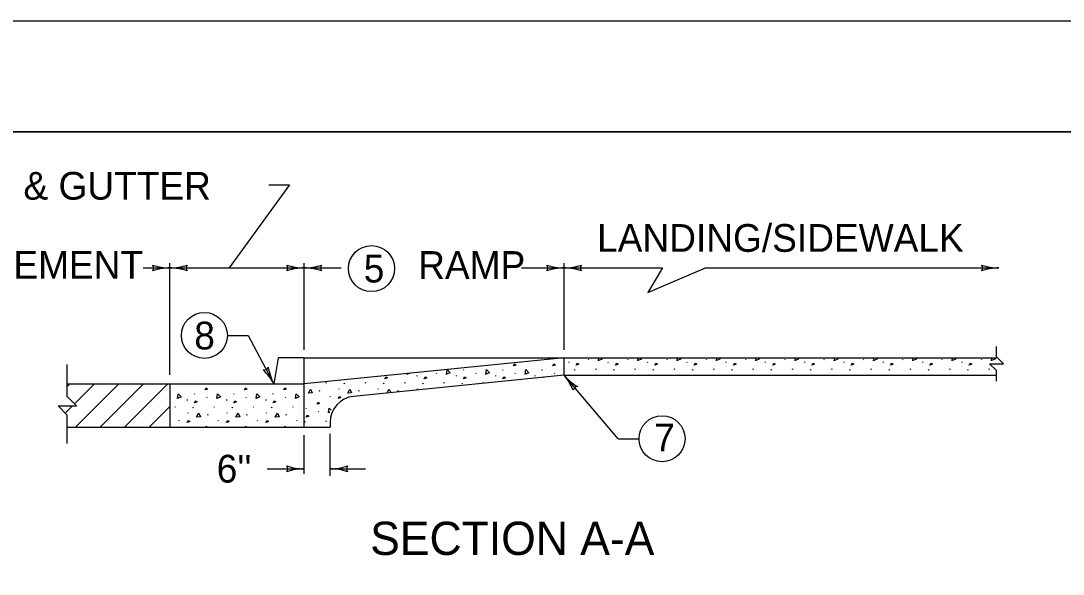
# Model space of a CAD drawing. Extents: x 998.7 to 1037.4, y 999.2 to 1023.2.
# Drawn here: x 1014.51 to 1021.28, y 1018.63 to 1022.22 of the extents above; entities that cross this region are included whole.
import ezdxf

# ---------------------------------------------------------------- set-up
doc = ezdxf.new("R2010")
doc.units = 0
for name, color, linetype in [('Level 1', 7, 'Continuous'), ('Level 10', 7, 'Continuous'), ('Level 11', 7, 'Continuous'), ('Level 14', 7, 'Continuous'), ('Level 2', 7, 'Continuous')]:
    doc.layers.add(name, color=color, linetype=linetype)

msp = doc.modelspace()

# ---------------------------------------------------------------- linework, layer by layer
at = {"layer": 'Level 1'}
for p, q in [((1016.2561, 1021.1552), (1015.8639, 1020.6171)), ((1016.1211, 1021.1552), (1016.2561, 1021.1552)), ((1015.3057, 1020.6171), (1015.4795, 1020.6171)), ((1015.4795, 1019.9247), (1015.4795, 1020.6484)), ((1015.4795, 1020.6171), (1016.3514, 1020.6171)), ((1016.3514, 1020.0855), (1016.3514, 1020.6484)), ((1016.3514, 1020.6171), (1016.5919, 1020.6171)), ((1017.762, 1020.6171), (1018.0389, 1020.6171)), ((1018.0389, 1020.0855), (1018.0389, 1020.6484)), ((1018.0389, 1020.6171), (1018.6789, 1020.6171)), ((1018.6789, 1020.6171), (1018.582, 1020.4586)), ((1018.582, 1020.4586), (1018.9576, 1020.6171)), ((1018.9576, 1020.6171), (1020.8571, 1020.6171)), ((1015.8526, 1020.1793), (1015.9876, 1020.1793)), ((1015.9876, 1020.1793), (1016.1545, 1019.8651)), ((1016.1826, 1020.0339), (1016.1545, 1019.8651)), ((1016.3514, 1020.0339), (1016.1826, 1020.0339)), ((1016.3514, 1019.5839), (1016.3514, 1020.0339)), ((1016.3514, 1020.0339), (1018.0389, 1020.0339)), ((1018.0389, 1020.0339), (1016.3514, 1019.8651)), ((1018.0389, 1019.9208), (1018.0389, 1020.0339)), ((1018.0389, 1020.0339), (1020.8472, 1020.0339)), ((1018.0689, 1020.0075), (1018.0694, 1020.0027)), ((1018.1974, 1020.0209), (1018.1995, 1020.0257)), ((1018.3241, 1020.0075), (1018.3246, 1020.0027)), ((1018.4527, 1020.0209), (1018.4548, 1020.0257)), ((1018.5793, 1020.0075), (1018.5799, 1020.0027)), ((1018.7079, 1020.0209), (1018.71, 1020.0257)), ((1018.8346, 1020.0075), (1018.8351, 1020.0027)), ((1018.9631, 1020.0209), (1018.9652, 1020.0257)), ((1019.0898, 1020.0075), (1019.0903, 1020.0027)), ((1019.2183, 1020.0209), (1019.2204, 1020.0257)), ((1019.345, 1020.0075), (1019.3455, 1020.0027)), ((1019.4736, 1020.0209), (1019.4757, 1020.0257)), ((1019.6002, 1020.0075), (1019.6008, 1020.0027)), ((1019.7288, 1020.0209), (1019.7309, 1020.0257)), ((1019.8555, 1020.0075), (1019.856, 1020.0027)), ((1019.984, 1020.0209), (1019.9861, 1020.0257)), ((1020.1107, 1020.0075), (1020.1112, 1020.0027)), ((1020.2392, 1020.0209), (1020.2413, 1020.0257)), ((1020.3659, 1020.0075), (1020.3664, 1020.0027)), ((1020.4945, 1020.0209), (1020.4966, 1020.0257)), ((1020.6211, 1020.0075), (1020.6217, 1020.0027)), ((1020.7497, 1020.0209), (1020.7518, 1020.0257)), ((1014.8131, 1019.8726), (1014.8131, 1019.9903)), ((1017.3852, 1019.9541), (1017.3873, 1019.9589)), ((1017.6404, 1019.9541), (1017.6425, 1019.9589)), ((1017.8956, 1019.9541), (1017.8977, 1019.9589)), ((1018.1053, 1019.9591), (1018.1074, 1019.9559)), ((1018.1074, 1019.9579), (1018.1095, 1019.9547)), ((1018.2459, 1019.9591), (1018.2481, 1019.9639)), ((1018.3605, 1019.9591), (1018.3626, 1019.9559)), ((1018.3626, 1019.9579), (1018.3647, 1019.9547)), ((1018.5011, 1019.9591), (1018.5033, 1019.9639)), ((1018.6157, 1019.9591), (1018.6178, 1019.9559)), ((1018.6178, 1019.9579), (1018.6199, 1019.9547)), ((1018.7563, 1019.9591), (1018.7585, 1019.9639)), ((1018.8709, 1019.9591), (1018.873, 1019.9559)), ((1018.873, 1019.9579), (1018.8751, 1019.9547)), ((1019.0116, 1019.9591), (1019.0137, 1019.9639)), ((1019.1262, 1019.9591), (1019.1283, 1019.9559)), ((1019.1283, 1019.9579), (1019.1304, 1019.9547)), ((1019.2668, 1019.9591), (1019.269, 1019.9639)), ((1019.3814, 1019.9591), (1019.3835, 1019.9559)), ((1019.3835, 1019.9579), (1019.3856, 1019.9547)), ((1019.522, 1019.9591), (1019.5242, 1019.9639)), ((1019.6366, 1019.9591), (1019.6387, 1019.9559)), ((1019.6387, 1019.9579), (1019.6408, 1019.9547)), ((1019.7772, 1019.9591), (1019.7794, 1019.9639)), ((1019.8918, 1019.9591), (1019.8939, 1019.9559)), ((1019.8939, 1019.9579), (1019.896, 1019.9547)), ((1020.0325, 1019.9591), (1020.0346, 1019.9639)), ((1020.1471, 1019.9591), (1020.1492, 1019.9559)), ((1020.1492, 1019.9579), (1020.1513, 1019.9547)), ((1020.2877, 1019.9591), (1020.2899, 1019.9639)), ((1020.4023, 1019.9591), (1020.4044, 1019.9559)), ((1020.4044, 1019.9579), (1020.4065, 1019.9547)), ((1020.5429, 1019.9591), (1020.5451, 1019.9639)), ((1020.6575, 1019.9591), (1020.6596, 1019.9559)), ((1020.6596, 1019.9579), (1020.6617, 1019.9547)), ((1020.7981, 1019.9591), (1020.8003, 1019.9639)), ((1016.4937, 1019.8705), (1016.4959, 1019.8753)), ((1018.0389, 1019.9208), (1016.672, 1019.7841)), ((1016.749, 1019.8705), (1016.7511, 1019.8753)), ((1017.0042, 1019.8705), (1017.0064, 1019.8753)), ((1017.0824, 1019.919), (1017.0829, 1019.9142)), ((1017.211, 1019.9323), (1017.2131, 1019.9371)), ((1017.2594, 1019.8705), (1017.2616, 1019.8753)), ((1017.3376, 1019.919), (1017.3382, 1019.9142)), ((1017.4662, 1019.9323), (1017.4683, 1019.9371)), ((1017.5146, 1019.8705), (1017.5168, 1019.8753)), ((1017.5929, 1019.919), (1017.5934, 1019.9142)), ((1017.7214, 1019.9323), (1017.7235, 1019.9371)), ((1017.8481, 1019.919), (1017.8486, 1019.9142)), ((1017.9766, 1019.9323), (1017.9787, 1019.9371)), ((1018.0389, 1019.9208), (1020.8472, 1019.9208)), ((1018.3908, 1019.5092), (1018.0389, 1019.9208)), ((1018.0743, 1019.9208), (1018.0759, 1019.9244)), ((1018.3295, 1019.9208), (1018.3312, 1019.9244)), ((1018.5847, 1019.9208), (1018.5864, 1019.9244)), ((1018.84, 1019.9208), (1018.8416, 1019.9244)), ((1019.0952, 1019.9208), (1019.0968, 1019.9244)), ((1019.3504, 1019.9208), (1019.3521, 1019.9244)), ((1019.6056, 1019.9208), (1019.6073, 1019.9244)), ((1019.8609, 1019.9208), (1019.8625, 1019.9244)), ((1020.1161, 1019.9208), (1020.1177, 1019.9244)), ((1020.3713, 1019.9208), (1020.373, 1019.9244)), ((1020.6265, 1019.9208), (1020.6282, 1019.9244)), ((1014.8131, 1019.8651), (1015.4795, 1019.8651)), ((1014.8131, 1019.8484), (1014.8299, 1019.8651)), ((1014.8598, 1019.736), (1014.9889, 1019.8651)), ((1014.8668, 1019.5839), (1015.1481, 1019.8651)), ((1015.0259, 1019.5839), (1015.3072, 1019.8651)), ((1015.185, 1019.5839), (1015.4662, 1019.8651)), ((1015.4795, 1019.8651), (1016.1545, 1019.8651)), ((1015.4795, 1019.8651), (1015.4795, 1019.5839)), ((1016.1545, 1019.8651), (1016.3514, 1019.8651)), ((1016.4506, 1019.8188), (1016.4527, 1019.8236)), ((1016.5768, 1019.831), (1016.579, 1019.8358)), ((1016.6083, 1019.8705), (1016.6104, 1019.8673)), ((1016.6104, 1019.8693), (1016.6125, 1019.8661)), ((1016.7058, 1019.8188), (1016.7079, 1019.8236)), ((1016.8321, 1019.831), (1016.8342, 1019.8358)), ((1016.8636, 1019.8705), (1016.8657, 1019.8673)), ((1016.8657, 1019.8693), (1016.8678, 1019.8661)), ((1016.9611, 1019.8188), (1016.9632, 1019.8236)), ((1017.0873, 1019.831), (1017.0895, 1019.8358)), ((1017.1188, 1019.8705), (1017.1209, 1019.8673)), ((1017.1209, 1019.8693), (1017.123, 1019.8661)), ((1017.374, 1019.8705), (1017.3761, 1019.8673)), ((1017.3761, 1019.8693), (1017.3782, 1019.8661)), ((1016.5172, 1019.7846), (1016.5193, 1019.7815)), ((1014.7998, 1019.676), (1014.8464, 1019.7226)), ((1015.3441, 1019.5839), (1015.4795, 1019.7192)), ((1016.3643, 1019.7053), (1016.3664, 1019.7101)), ((1016.4453, 1019.6835), (1016.4474, 1019.6882)), ((1016.3531, 1019.6216), (1016.3552, 1019.6184)), ((1016.3552, 1019.6204), (1016.3573, 1019.6172)), ((1016.4937, 1019.6216), (1016.4959, 1019.6264)), ((1016.5201, 1019.6162), (1016.5201, 1019.5839)), ((1014.8131, 1019.5839), (1015.4795, 1019.5839)), ((1014.8131, 1019.4779), (1014.8131, 1019.5726)), ((1015.4795, 1019.5839), (1016.3514, 1019.5839)), ((1016.3514, 1019.5839), (1016.5201, 1019.5839)), ((1016.5201, 1019.2681), (1016.5201, 1019.5405)), ((1016.3514, 1019.2815), (1016.3514, 1019.5316)), ((1018.3908, 1019.5092), (1018.5258, 1019.5092)), ((1016.1118, 1019.3139), (1016.3514, 1019.3139)), ((1016.5201, 1019.3139), (1016.7505, 1019.3139))]:
    msp.add_line(p, q, dxfattribs=at)
for points in [[(1020.8472, 1019.8834), (1020.8472, 1019.9509), (1020.8022, 1019.9959), (1020.8922, 1019.9959), (1020.8472, 1020.0409), (1020.8472, 1020.1084)], [(1018.2622, 1020.0154), (1018.2648, 1020.0339)], [(1018.2781, 1020.0339), (1018.2856, 1020.0261), (1018.2628, 1020.0156)], [(1018.5175, 1020.0154), (1018.52, 1020.0339)], [(1018.5333, 1020.0339), (1018.5408, 1020.0261), (1018.518, 1020.0156)], [(1018.7727, 1020.0154), (1018.7752, 1020.0339)], [(1018.7885, 1020.0339), (1018.796, 1020.0261), (1018.7732, 1020.0156)], [(1019.0279, 1020.0154), (1019.0305, 1020.0339)], [(1019.0437, 1020.0339), (1019.0512, 1020.0261), (1019.0284, 1020.0156)], [(1019.2831, 1020.0154), (1019.2857, 1020.0339)], [(1019.299, 1020.0339), (1019.3065, 1020.0261), (1019.2837, 1020.0156)], [(1019.5384, 1020.0154), (1019.5409, 1020.0339)], [(1019.5542, 1020.0339), (1019.5617, 1020.0261), (1019.5389, 1020.0156)], [(1019.7936, 1020.0154), (1019.7961, 1020.0339)], [(1019.8094, 1020.0339), (1019.8169, 1020.0261), (1019.7941, 1020.0156)], [(1020.0488, 1020.0154), (1020.0514, 1020.0339)], [(1020.0646, 1020.0339), (1020.0721, 1020.0261), (1020.0493, 1020.0156)], [(1020.304, 1020.0154), (1020.3066, 1020.0339)], [(1020.3199, 1020.0339), (1020.3274, 1020.0261), (1020.3046, 1020.0156)], [(1020.5593, 1020.0154), (1020.5618, 1020.0339)], [(1020.5751, 1020.0339), (1020.5826, 1020.0261), (1020.5598, 1020.0156)], [(1020.8145, 1020.0154), (1020.817, 1020.0339)], [(1020.8303, 1020.0339), (1020.8378, 1020.0261), (1020.815, 1020.0156)], [(1017.2758, 1019.9268), (1017.28, 1019.9573), (1017.2991, 1019.9376), (1017.2763, 1019.927)], [(1017.531, 1019.9268), (1017.5352, 1019.9573), (1017.5543, 1019.9376), (1017.5315, 1019.927)], [(1017.7108, 1019.9816), (1017.7172, 1019.9949), (1017.7279, 1019.9869), (1017.7108, 1019.9816)], [(1017.7862, 1019.9268), (1017.7904, 1019.9573), (1017.8095, 1019.9376), (1017.7867, 1019.927)], [(1017.9661, 1019.9816), (1017.9724, 1019.9949), (1017.9831, 1019.9869), (1017.9661, 1019.9816)], [(1018.1175, 1019.9868), (1018.1239, 1020.0001), (1018.1345, 1019.9921), (1018.1175, 1019.9868)], [(1018.3727, 1019.9868), (1018.3791, 1020.0001), (1018.3897, 1019.9921), (1018.3727, 1019.9868)], [(1018.6279, 1019.9868), (1018.6343, 1020.0001), (1018.645, 1019.9921), (1018.6279, 1019.9868)], [(1018.8832, 1019.9868), (1018.8895, 1020.0001), (1018.9002, 1019.9921), (1018.8832, 1019.9868)], [(1019.1384, 1019.9868), (1019.1448, 1020.0001), (1019.1554, 1019.9921), (1019.1384, 1019.9868)], [(1019.3936, 1019.9868), (1019.4, 1020.0001), (1019.4106, 1019.9921), (1019.3936, 1019.9868)], [(1019.6488, 1019.9868), (1019.6552, 1020.0001), (1019.6659, 1019.9921), (1019.6488, 1019.9868)], [(1019.9041, 1019.9868), (1019.9104, 1020.0001), (1019.9211, 1019.9921), (1019.9041, 1019.9868)], [(1020.1593, 1019.9868), (1020.1657, 1020.0001), (1020.1763, 1019.9921), (1020.1593, 1019.9868)], [(1020.4145, 1019.9868), (1020.4209, 1020.0001), (1020.4315, 1019.9921), (1020.4145, 1019.9868)], [(1020.6697, 1019.9868), (1020.6761, 1020.0001), (1020.6868, 1019.9921), (1020.6697, 1019.9868)], [(1014.8131, 1019.5726), (1014.8131, 1019.6626), (1014.7531, 1019.7226), (1014.8731, 1019.7226), (1014.8131, 1019.7826), (1014.8131, 1019.8726)], [(1016.8758, 1019.8982), (1016.8822, 1019.9115), (1016.8928, 1019.9035), (1016.8758, 1019.8982)], [(1017.0205, 1019.9268), (1017.0213, 1019.9321)], [(1017.035, 1019.9334), (1017.0211, 1019.927)], [(1017.0351, 1019.9335), (1017.035, 1019.9334)], [(1017.131, 1019.8982), (1017.1374, 1019.9115), (1017.148, 1019.9035), (1017.131, 1019.8982)], [(1017.3862, 1019.8982), (1017.3926, 1019.9115), (1017.4033, 1019.9035), (1017.3862, 1019.8982)], [(1017.6415, 1019.8982), (1017.6478, 1019.9115), (1017.6585, 1019.9035), (1017.6415, 1019.8982)], [(1017.9009, 1019.907), (1017.9031, 1019.9115), (1017.9082, 1019.9077)], [(1016.3787, 1019.8044), (1016.393, 1019.8316), (1016.4043, 1019.8065), (1016.3792, 1019.8044)], [(1016.6339, 1019.8044), (1016.6482, 1019.8316), (1016.6595, 1019.8065), (1016.6344, 1019.8044)], [(1016.89, 1019.8059), (1016.9035, 1019.8316), (1016.9139, 1019.8083)], [(1016.4347, 1019.7327), (1016.4411, 1019.746), (1016.4517, 1019.7381), (1016.4347, 1019.7327)], [(1016.5732, 1019.7708), (1016.5795, 1019.7841), (1016.5902, 1019.7762), (1016.5732, 1019.7708)], [(1016.5101, 1019.6779), (1016.5143, 1019.7084), (1016.527, 1019.6952)], [(1016.5169, 1019.681), (1016.5106, 1019.6781)], [(1016.3653, 1019.6493), (1016.3717, 1019.6627), (1016.3824, 1019.6547), (1016.3653, 1019.6493)]]:
    msp.add_lwpolyline(points, dxfattribs=at)
for centre in [(1016.7884, 1020.6128), (1015.7033, 1020.1793), (1018.6752, 1019.5092)]:
    msp.add_circle(centre, 0.1494, dxfattribs=at)
for centre, radius, start, end in [((1015.3457, 1020.6172), 0.0281, 318.7746, 40.89129), ((1015.4795, 1020.2653), 0.3518, 90, 108.66878), ((1015.4795, 1020.969), 0.3518, 251.34716, 269.99389), ((1015.4795, 1020.969), 0.3518, 269.98778, 270), ((1015.4795, 1020.969), 0.3518, 270, 288.66878), ((1015.4795, 1020.2653), 0.3518, 89.98778, 90), ((1015.4795, 1020.2653), 0.3518, 71.34716, 89.99389), ((1015.6133, 1020.6171), 0.0281, 138.7746, 220.89129), ((1016.2176, 1020.6172), 0.0281, 318.7746, 40.89129), ((1016.3514, 1020.2653), 0.3518, 90, 108.66878), ((1016.3514, 1020.969), 0.3518, 251.34716, 269.99389), ((1016.3514, 1020.969), 0.3518, 269.98778, 270), ((1016.3514, 1020.969), 0.3518, 270, 288.66878), ((1016.3514, 1020.2653), 0.3518, 89.98778, 90), ((1016.3514, 1020.2653), 0.3518, 71.34716, 89.99389), ((1016.4852, 1020.6171), 0.0281, 138.7746, 220.89129), ((1017.9051, 1020.6172), 0.0281, 318.7746, 40.89129), ((1018.0389, 1020.2653), 0.3518, 90, 108.66878), ((1018.0389, 1020.969), 0.3518, 251.34716, 269.99389), ((1018.0389, 1020.969), 0.3518, 269.98778, 270), ((1018.0389, 1020.969), 0.3518, 270, 288.66878), ((1018.0389, 1020.2653), 0.3518, 89.98778, 90), ((1018.0389, 1020.2653), 0.3518, 71.34716, 89.99389), ((1018.1727, 1020.6171), 0.0281, 138.7746, 220.89129), ((1020.7289, 1020.6172), 0.0281, 318.7746, 40.89129), ((1020.8627, 1020.969), 0.3518, 251.34716, 269.99389), ((1020.8627, 1020.2653), 0.3518, 90, 108.66878), ((1020.8627, 1020.2653), 0.3518, 89.98778, 90), ((1016.0918, 1019.9833), 0.0281, 256.74974, 338.86643), ((1015.8438, 1019.7001), 0.3518, 27.97514, 46.64393), ((1016.4653, 1020.0301), 0.3518, 189.3223, 207.96903), ((1018.3063, 1020.1494), 0.3518, 220.52193, 220.53415), ((1018.3063, 1020.1494), 0.3518, 220.53415, 239.20294), ((1017.7715, 1019.6921), 0.3518, 21.88131, 40.52804), ((1015.8438, 1019.7001), 0.3518, 27.96292, 27.97514), ((1018.1258, 1019.819), 0.0281, 89.30875, 171.42544), ((1016.6889, 1019.6162), 0.1687, 95.72973, 180), ((1016.2176, 1019.3139), 0.0281, 318.7746, 40.89129), ((1016.3514, 1019.6657), 0.3518, 251.34716, 269.99389), ((1016.5201, 1019.6657), 0.3518, 270, 288.66878), ((1016.6539, 1019.3138), 0.0281, 138.7746, 220.89129), ((1016.3514, 1018.962), 0.3518, 90, 108.66878), ((1016.3514, 1018.962), 0.3518, 89.98778, 90), ((1016.5201, 1019.6657), 0.3518, 269.98778, 270), ((1016.5201, 1018.962), 0.3518, 71.34716, 89.99389)]:
    msp.add_arc(centre, radius, start, end, dxfattribs=at)
at = {"layer": 'Level 10'}
msp.add_line((1035.5, 1021.5), (1007, 1021.5), dxfattribs=at)
at = {"layer": 'Level 11'}
msp.add_lwpolyline([(1007, 1021.5), (1035.5, 1021.5), (1035.5, 1000.5), (1007, 1000.5)], close=True, dxfattribs=at)
at = {"layer": 'Level 14'}
msp.add_line((1000, 1022.22), (1036.36, 1022.22), dxfattribs=at)
at = {"layer": 'Level 2'}
for p, q in [((1015.5909, 1019.763), (1015.5914, 1019.7582)), ((1015.6384, 1019.7981), (1015.6405, 1019.8029)), ((1015.7194, 1019.7763), (1015.7215, 1019.7811)), ((1015.8461, 1019.763), (1015.8466, 1019.7582)), ((1015.8937, 1019.7981), (1015.8958, 1019.8029)), ((1015.9747, 1019.7763), (1015.9768, 1019.7811)), ((1016.1013, 1019.763), (1016.1019, 1019.7582)), ((1016.1489, 1019.7981), (1016.151, 1019.8029)), ((1016.2299, 1019.7763), (1016.232, 1019.7811)), ((1015.5127, 1019.7145), (1015.5148, 1019.7193)), ((1015.5958, 1019.675), (1015.5979, 1019.6798)), ((1015.6273, 1019.7145), (1015.6294, 1019.7113)), ((1015.6294, 1019.7133), (1015.6315, 1019.7101)), ((1015.7679, 1019.7145), (1015.7701, 1019.7193)), ((1015.851, 1019.675), (1015.8532, 1019.6798)), ((1015.8825, 1019.7145), (1015.8846, 1019.7113)), ((1015.8846, 1019.7133), (1015.8867, 1019.7101)), ((1016.0231, 1019.7145), (1016.0253, 1019.7193)), ((1016.1062, 1019.675), (1016.1084, 1019.6798)), ((1016.1377, 1019.7145), (1016.1398, 1019.7113)), ((1016.1398, 1019.7133), (1016.1419, 1019.7101)), ((1016.2783, 1019.7145), (1016.2805, 1019.7193)), ((1015.5361, 1019.6286), (1015.5382, 1019.6255)), ((1015.7248, 1019.6628), (1015.7269, 1019.6676)), ((1015.7914, 1019.6286), (1015.7935, 1019.6255)), ((1015.98, 1019.6628), (1015.9821, 1019.6676)), ((1016.0466, 1019.6286), (1016.0487, 1019.6255)), ((1016.2352, 1019.6628), (1016.2373, 1019.6676)), ((1016.3018, 1019.6286), (1016.3039, 1019.6255))]:
    msp.add_line(p, q, dxfattribs=at)
for points in [[(1015.5921, 1019.8637), (1015.5928, 1019.8651)], [(1015.5967, 1019.8651), (1015.5921, 1019.8637)], [(1015.7089, 1019.8256), (1015.7152, 1019.8389), (1015.7259, 1019.8309), (1015.7089, 1019.8256)], [(1015.8473, 1019.8637), (1015.848, 1019.8651)], [(1015.8519, 1019.8651), (1015.8473, 1019.8637)], [(1015.9641, 1019.8256), (1015.9705, 1019.8389), (1015.9811, 1019.8309), (1015.9641, 1019.8256)], [(1016.1025, 1019.8637), (1016.1032, 1019.8651)], [(1016.1071, 1019.8651), (1016.1025, 1019.8637)], [(1016.2193, 1019.8256), (1016.2257, 1019.8389), (1016.2363, 1019.8309), (1016.2193, 1019.8256)], [(1015.529, 1019.7708), (1015.5332, 1019.8013), (1015.5523, 1019.7816), (1015.5295, 1019.771)], [(1015.6395, 1019.7422), (1015.6459, 1019.7555), (1015.6565, 1019.7475), (1015.6395, 1019.7422)], [(1015.7842, 1019.7708), (1015.7884, 1019.8013), (1015.8076, 1019.7816), (1015.7848, 1019.771)], [(1015.8947, 1019.7422), (1015.9011, 1019.7555), (1015.9117, 1019.7475), (1015.8947, 1019.7422)], [(1016.0395, 1019.7708), (1016.0437, 1019.8013), (1016.0628, 1019.7816), (1016.04, 1019.771)], [(1016.1499, 1019.7422), (1016.1563, 1019.7555), (1016.167, 1019.7475), (1016.1499, 1019.7422)], [(1016.2947, 1019.7708), (1016.2989, 1019.8013), (1016.318, 1019.7816), (1016.2952, 1019.771)], [(1015.6528, 1019.6484), (1015.6672, 1019.6756), (1015.6784, 1019.6505), (1015.6534, 1019.6484)], [(1015.9081, 1019.6484), (1015.9224, 1019.6756), (1015.9336, 1019.6505), (1015.9086, 1019.6484)], [(1016.1633, 1019.6484), (1016.1776, 1019.6756), (1016.1889, 1019.6505), (1016.1638, 1019.6484)], [(1015.5921, 1019.6148), (1015.5985, 1019.6281), (1015.6091, 1019.6202), (1015.5921, 1019.6148)], [(1015.8473, 1019.6148), (1015.8537, 1019.6281), (1015.8643, 1019.6202), (1015.8473, 1019.6148)], [(1016.1025, 1019.6148), (1016.1089, 1019.6281), (1016.1196, 1019.6202), (1016.1025, 1019.6148)], [(1015.7123, 1019.5839), (1015.7152, 1019.59), (1015.7235, 1019.5839)], [(1015.9675, 1019.5839), (1015.9705, 1019.59), (1015.9787, 1019.5839)], [(1016.2228, 1019.5839), (1016.2257, 1019.59), (1016.2339, 1019.5839)]]:
    msp.add_lwpolyline(points, dxfattribs=at)

# ---------------------------------------------------------------- texts
at = {"layer": 'Level 1'}
for s, height, p in [('CURB & GUTTER', 0.18, (1013.7797, 1021.0601)), ('LANDING/SIDEWALK', 0.18, (1018.2533, 1020.7217)), ('PAVEMENT', 0.18, (1013.9815, 1020.5474)), ('5', 0.18, (1016.7381, 1020.5228)), ('RAMP', 0.18, (1017.0916, 1020.546)), ('8', 0.18, (1015.6376, 1020.0883)), ('7', 0.18, (1018.6245, 1019.4273)), ("6''  ", 0.18, (1015.7833, 1019.2246)), ('SECTION A-A', 0.216, (1016.7799, 1018.7551))]:
    msp.add_text(s, height=height, dxfattribs=at).set_placement(p)

doc.saveas('drawing.dxf')
